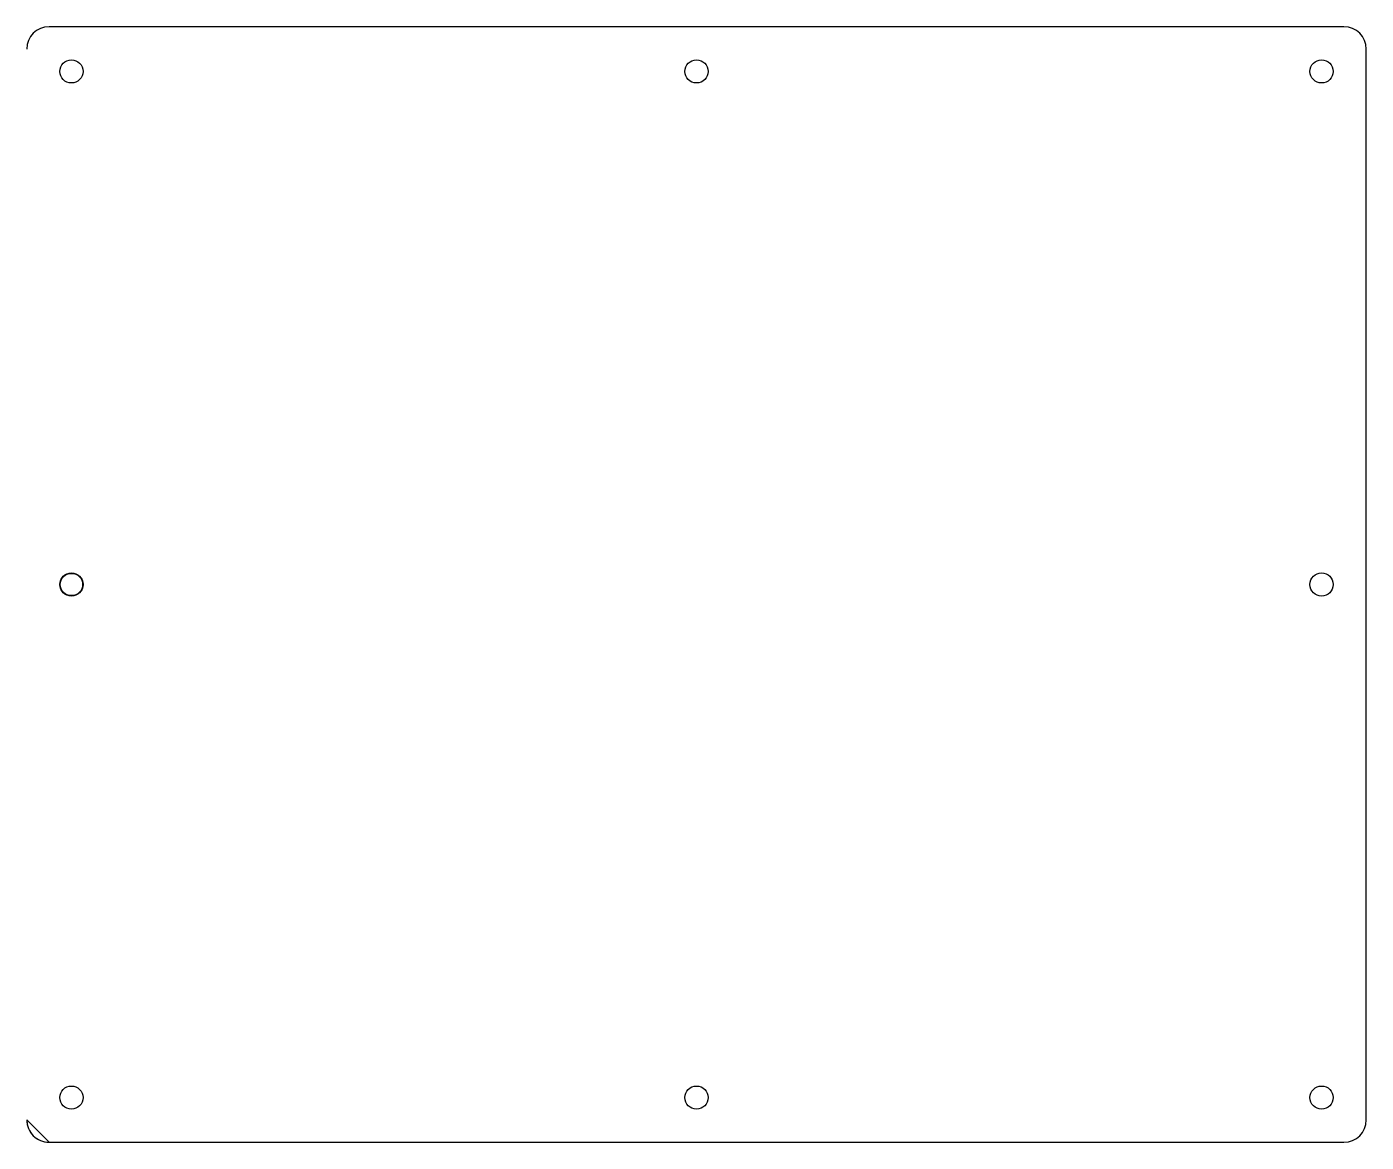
# Model space of a CAD drawing. Header units: millimetres. Extents: x 0 to 300, y 0 to 250.
import ezdxf

# ---------------------------------------------------------------- set-up
doc = ezdxf.new("R2010")
doc.units = ezdxf.units.MM

msp = doc.modelspace()

# ---------------------------------------------------------------- linework, layer by layer
for p, q in [((295, 250), (5, 250)), ((300, 5), (300, 245)), ((5, 0), (295, 0))]:
    msp.add_line(p, q)
msp.add_lwpolyline([(0, 5, 0.414214), (5, 0)], format="xyb", close=True)
for centre, radius in [((10, 240), 2.6), ((150, 240), 2.6), ((290, 240), 2.6), ((10, 125), 2.6), ((10, 125), 2.5), ((290, 125), 2.6), ((10, 10), 2.6), ((150, 10), 2.6), ((290, 10), 2.6)]:
    msp.add_circle(centre, radius)
for centre, start, end in [((5, 245), 90, 180), ((295, 245), 0, 90), ((5, 5), 180, 270), ((295, 5), 270, 0)]:
    msp.add_arc(centre, 5, start, end)

doc.saveas('drawing.dxf')
